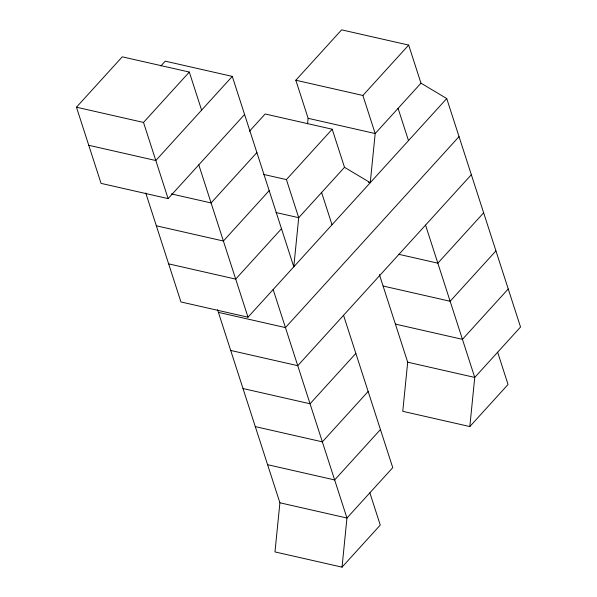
<?xml version="1.0" encoding="UTF-8"?>
<svg xmlns="http://www.w3.org/2000/svg" width="597" height="597" viewBox="0 0 597 597"><rect width="100%" height="100%" fill="white"/><g stroke="black" fill="none" stroke-linecap="round" stroke-linejoin="round"><path stroke-width="0.9" d="M307.574 123.877L308.127 118.31L295.828 80.229L341.618 29.85L408.676 45.088L420.975 83.17L446.735 98.542L520.539 327.044L474.742 377.431L469.824 426.556L402.766 411.318L407.691 362.192L379.371 274.508M217.539 309.709L279.903 502.786L274.978 551.912L342.036 567.15L380.267 525.084L369.856 492.831M368.446 182.272L370.259 182.682L375.185 133.549L362.886 95.468L295.828 80.229M342.036 567.15L346.954 518.024L273.15 289.523M244.591 114.482L168.115 198.614L101.057 183.376L76.461 107.206L122.258 56.827L189.309 72.065L201.607 110.146M160.847 65.983L165.235 61.155L232.285 76.394L293.791 266.814L298.716 217.689L286.411 179.6L263.762 174.458M168.115 198.614L143.519 122.445L189.309 72.065M232.285 76.394L155.817 160.533L88.759 145.295M249.464 131.236L265.15 113.982L332.201 129.221L344.506 167.309L370.259 182.682M256.889 152.563L211.099 202.943L171.227 193.883M269.187 190.644L223.397 241.024L156.339 225.793M286.411 179.6L332.201 129.221M362.886 95.468L408.676 45.088M281.493 228.733L235.696 279.112L168.645 263.874M344.506 167.309L298.716 217.689L276.06 212.539M420.975 83.17L375.185 133.549L308.127 118.31M145.758 193.018L180.943 301.955L248.001 317.194L446.735 98.542M459.033 136.631L285.456 327.604L218.398 312.365M471.332 174.712L297.754 365.685L230.696 350.446M355.849 353.394L310.052 403.773L243.001 388.535M483.637 212.793L437.84 263.173L398.878 254.322M368.148 391.475L322.358 441.855L255.3 426.616M495.935 250.882L450.145 301.261L383.087 286.023M380.446 429.556L334.656 479.936L267.598 464.697M508.234 288.963L462.444 339.342L395.393 324.104M469.824 426.556L508.054 384.49L497.644 352.237M76.461 107.206L143.519 122.445M407.691 362.192L474.742 377.431L425.542 225.091M279.903 502.786L346.954 518.024L392.751 467.645L343.544 315.306M398.08 108.363L408.497 140.616M321.611 192.495L332.029 224.748M198.794 164.862L248.001 317.194"/></g></svg>
